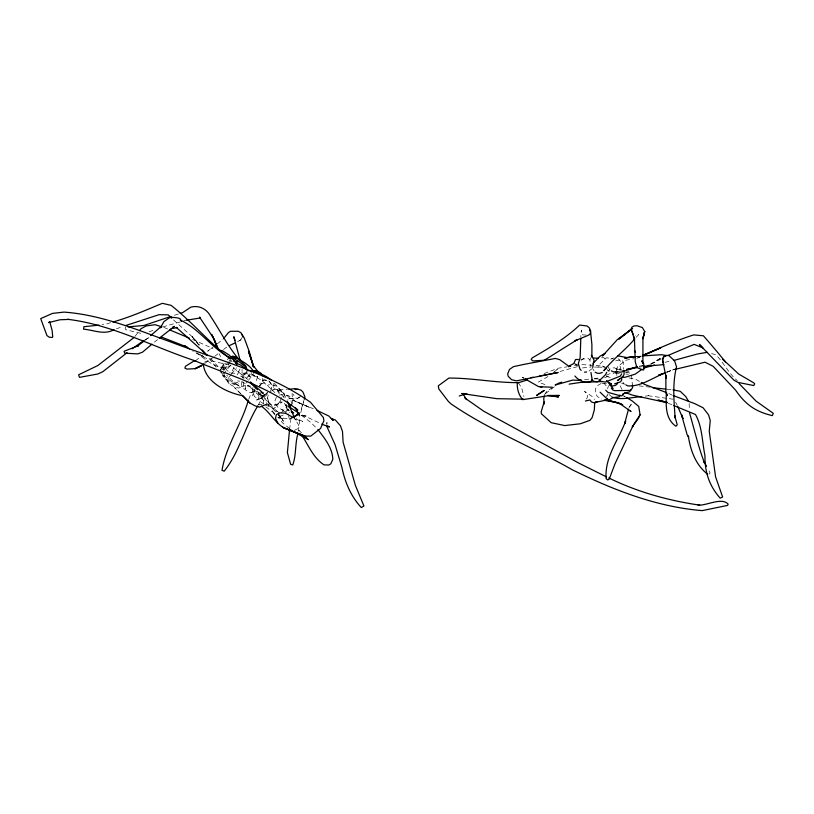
<?xml version="1.0" encoding="UTF-8"?>
<svg xmlns="http://www.w3.org/2000/svg" width="814" height="814" viewBox="0 0 814 814"><rect width="100%" height="100%" fill="white"/><g stroke="black" fill="none" stroke-linecap="round" stroke-linejoin="round"><path stroke-width="0.61" stroke-dasharray="4.07 3.05" d="M263.655 403.256L263.705 400.213M292.531 404.08L292.114 393.294M222.385 373.311L222.344 375.254L224.806 378.337L232.906 383.943L235.958 384.727L238.522 383.781M326.882 424.338L326.943 422.385L326.801 424.074M243.559 382L243.325 384.941L245.675 389.133L245.431 384.066L247.7 381.217M221.784 369.353L221.968 367.44L224.99 363.634M258.954 395.93L258.699 398.707L260.317 401.648L263.909 404.039M249.888 373.829L249.613 376.699L257.835 376.536L241.432 372.385L249.613 376.699L246.245 371.744M241.941 381.929C240.12 387.311 245.492 389.947 249.176 392.317L251.506 392.501L253.978 391.503M291.473 404.69C292.358 396.55 281.43 391.402 274.969 389.011L272.008 389.753L262.291 381.044L249.237 372.293M289.57 429.538L290.863 419.739M298.351 431.176L300.122 417.694M300.763 412.8L304.222 399.42M246.835 373.321L247.13 371.428M228.195 378.256L227.767 380.952L229.375 384.116L235.053 387.118L238.583 388.075L241.3 387.159L233.119 382.845L234.188 384.167L235.745 379.955M252.991 387.525L252.523 390.364L254.355 396.347L255.199 397.1L262.78 399.033L265.303 397.965M273.616 387.495L274.094 384.788L272.782 382.753M223.351 370.116L223.657 368.386M262.291 381.044L262.82 378.256M616.595 370.523L617.592 366.697L625.793 360.236L633.719 358.771M281.257 397.364L280.515 401.088L278.134 403.897C274.979 405.657 271.042 405.616 268.864 402.33L267.562 397.995L268.315 394.271L270.696 391.473M257.611 376.75L256.034 381.42M628.805 408.16L630.921 404.171M301.251 409.116L303.927 400.396M125.682 327.035L125.112 328.856L126.292 329.843L140.68 333.292L142.938 333.14M248.646 399.379L251.546 392.552L253.683 391.412L256.898 391.28M255.321 388.146L252.666 395.411L253.846 392.48L257.967 391.239M276.404 397.11L275.03 400.488L275.722 404.405L278.296 407.814L282.997 410.154L281.115 409.3L284.88 411.945L289.855 412.739M234.005 367.216L232.112 371.255L229.568 372.751M270.543 390.934L271.723 388.156L271.489 384.32L269.169 381.166L263.97 379.507L259.829 383.486M607.661 370.512L609.014 371.194L609.879 369.21L611.324 368.243L614.539 367.755L617.704 370.105L616.178 369.291L621.998 369.444M607.376 388.654L608.496 386.365M259.34 387.342L261.386 383.211L259.513 385.592L261.762 383.425L264.916 382.865L261.762 383.425L259.819 384.991M582.559 367.918L591.056 367.012L589.885 359.971L590.964 357.784M586.487 398.931L587.576 396.835L587.382 394.617L584.564 391.341L591.788 396.214L594.596 399.481M283.832 396.906L284.412 394.129L276.628 386.111L270.004 384.462L267.267 385.47M608.089 393.711L606.644 396.479L608.638 393.152M240.079 368.935L238.899 371.103L234.758 373.25L230.861 373.016L227.035 370.441L222.548 362.993M594.535 367.053L598.015 367.083L599.501 364.407L606.491 357.763L612.922 358.791M258.496 404.741L262.464 397.1L261.67 394.749M544.525 394.841L546.743 391.259L554.242 386.528M267.419 392.643L263.919 395.746L267.419 392.643L265.883 394.994L258.944 399.521L256.563 400L260.063 398.504L261.243 395.573L260.521 393.783M237.078 374.908L238.716 372.507L238.878 368.335M242.084 337.657L240.272 340.201L236.538 341.249M280.189 401.149L278.134 403.897L274.349 405.036L278.561 404.996L282.061 402.035L279.273 402.849L282.061 402.035M135.022 336.345L138.014 332.529M224.288 363.532L220.513 368.294L220.421 371.245L223.016 374.847L232.489 382.275L235.388 383.089L237.932 382.204M227.31 359.727L228.815 357.824M220.889 369.159L225.417 363.451M222.13 369.79L228.174 362.179M228.927 361.233L230.443 359.33M223.809 369.454L227.584 364.692M228.337 363.746L231.359 359.941M223.921 370.441L229.965 362.83M230.27 365.547L224.226 373.158L223.718 375.865L223.626 374.816L224.715 377.32L220.716 372.049M231.217 374.45L227.788 378.632L227.391 381.298L229.375 384.116L224.481 377.228L224.288 374.989M231.563 373.88L236.508 367.796M246.581 378.195L251.872 371.54M248.453 380.26L253.744 373.606M281.451 412.942L286.742 406.278M285.429 412.301L287.688 409.452M629.609 406.705L631.674 404.202M230.738 365.008L229.416 366.504C215.568 371.54 204.06 356.461 192.582 350.987M708.913 474.267L710.113 472.914L708.322 469.586M636.222 337.261L638.664 334.605L635.052 335.449M246.357 371.967L243.935 374.389L243.264 377.564L244.119 374.074L247.069 371.53M554.741 371.601L557.356 369.261L552.625 373.311M610.765 359.167L614.041 357.824M271.754 391.076L274.318 388.899L279.863 390.344L277.075 391.168L280.789 389.774L287.342 389.326M157.54 339.682L153.846 342.552M195.533 360.775L203.012 354.873M581.094 360.358L583.862 358.313L582.916 358.923M589.061 371.021L591.798 368.864M210.093 349.338L207.682 351.19L213.034 347.069M217.277 343.793L223.026 339.346M214.693 356.369L219.292 352.808M223.514 349.552L227.92 346.154M545.492 393.589L554.426 386.762M145.218 340.211L149.237 337.189M204.507 363.573L214.499 356.512M144.851 339.876L150.01 336.965M300.519 396.52L297.141 398.667L287.881 398.545L291.911 398.422L287.525 400.03M650.996 364.123L663.359 356.552M650.264 364.245L661.172 357.834M299.43 397.151L297.242 398.422L295.441 397.853L293.162 394.19M601.139 383.496L597.405 385.683L595.41 389.011L595.258 392.847L597.273 396.51L601.75 399.074M641.34 356.308L636.751 358.313L640.353 356.247M548.015 376.567L538.278 382.122L547.649 385.531M651.373 364.092L661.233 358.954M237.546 341.636L241.493 339.611M294.058 430.514L297.731 428.632L298.524 424.888L294.821 418.711M267.206 394.444L265.201 396.296L261.691 395.533L264.855 394.973L261.365 394.963L258.313 393.691L261.752 395.808L264.855 394.973M667.022 372.212L674.959 369.088L666.808 372.191M606.349 375.274L610.744 373.311L614.194 373.402M625.447 372.741L630.657 370.36M636.751 358.313L641.371 356.247M275.529 407.366L273.066 408.425L264.865 404.619M204.467 362.128L208.872 360.297L228.927 364.926M666.768 371.988L673.28 369.749M604.67 377.665L610.144 375.529M245.197 385.5L242.572 386.508L239.998 386.335L234.717 382.875L226.74 375.305M544.108 373.575L558.272 368.193L566.982 366.849M283.16 415.16L280.525 416.117L278.592 415.405M149.115 331.797L153.622 330.169M162.647 326.923L180.189 321.968M116.382 328.825L122.181 326.78M174.461 315.272L180.281 313.4M279.487 395.177L281.41 394.576L288.309 395.441L295.319 401.302L310.226 407.702L292.908 400.274L314.804 409.371M110.582 322.72L104.701 324.521L102.157 324.542M577.452 366.656L560.103 371.418M639.651 366.198L643.101 365.201L639.458 366.219M615.75 360.826L621.296 359.676L623.086 361.67L623.728 369.18M665.038 362.322L669.739 361.131M183.872 320.624L186.009 320.095M594.485 378.52L598.056 378.093M601.536 357.885L603.632 357.488L605.677 359.798M639.417 367.155L641.839 366.687M574.45 365.7L579.426 364.937M645.187 396.174L648.758 395.675L646.713 395.523L672.883 399.186M584.574 379.619L590.526 378.978M636.701 356.603L641.483 356.094M636.721 356.695L641.503 356.237M580.82 359.279L588.481 358.526L589.885 359.971M636.579 356.451L641.452 356.156M262.037 404.446L258.628 404.578L260.439 405.443M594.24 378.876L598.046 378.927M615.343 373.433L619.953 373.565M586.111 335.012L582.834 334.91L581.41 333.689L581.399 330.087L580.748 337.291M598.015 367.083L604.975 367.318M581.918 364.56L602.716 366.015L604.568 367.033M602.248 383.577L606.115 383.465L608.77 385.643M625.946 374.002L628.408 374.257M667.032 389.234L673.015 389.875M250.529 386.121L247.415 385.785L251.994 388.777L269.841 406.379L268.406 401.587L258.974 392.348M639.112 385.897L650.01 387.159M289.581 428.602L282.489 422.71L278.032 417.246L289.377 419.149L288.553 415.781M237.647 380.85L239.672 381.196M301.546 415.242L307.377 416.31L301.597 414.886M628.978 377.91L635.887 379.355L640.231 381.878M621.631 383.363L625.091 384.239M606.308 376.424L611.731 377.818M711.558 353.551L715.872 354.792C723.809 362.668 728.449 373.311 737.291 380.606M573.799 363.482L577.401 364.56M301.689 415.516L307.529 417.307L322.09 424.267M295.645 419.139L302.777 421.438L296.001 418.193M626.353 371.937L629.721 373.077M278.032 417.246L283.862 419.312L278.195 416.493M524.013 377.981L522.201 377.32L524.257 378.469M192.674 339.509L212.973 348.545M668.152 403.184L672.679 405.087M163.818 327.33L168.467 329.375M287.301 405.799L285.348 404.924L283.547 401.658M668.864 393.508L672.018 395.105M574.898 364.041L577.106 365.16M612.159 397.201L609.065 394.515M241.697 381.542C255.504 389.428 267.267 400.62 277.716 412.362M196.825 352.93L206.43 358.445L197.008 352.95M621.062 369.719L622.812 370.726M625.661 397.018L623.524 395.736L625.203 397.12M618.284 358.73L620.614 361.324M240.629 376.058L244.648 378.5M604.324 367.053L602.716 366.015L604.364 367.511M247.782 379.405L230.138 365.262M287.413 406.4L285.348 404.924L289.041 410.897L288.502 408.638M279.731 413.186L267.918 404.527L275.936 411.864M274.705 413.614L265.873 406.878M301.455 415.232L311.04 422.7L317.022 428.673M607.142 369.536L609.014 371.194M293.864 418.152L296.245 420.278M173.535 319.912L193.834 338.186L199.369 344.953M216.066 367.094L207.794 356.817M210.663 358.414L220.655 369.566M301.495 432.855L298.931 430.291L300.163 432.387M240.517 393.549L234.554 387.525L242.643 395.746M272.008 389.753L276.231 394.057M274.359 383.231L284.473 394.536L286.935 400.295M518.315 382.621L521.703 388.013L523.901 396.53M284.249 397.873L276.322 388.604L280.535 396.214M199.227 345.065L191.209 335.51L198.809 345.085M274.745 413.888L272.059 410.663L274.786 414.814M604.008 383.221L606.135 385.805M230.769 360.053L232.112 361.904M278.286 413.817L283.425 421.194L278.907 414.702M286.345 404.385L286.345 406.786L289.041 410.897M269.169 381.166L271.255 384.432L271.052 382.458M592.592 368.427L594.037 370.838M622.914 382.132L623.911 383.832M243.233 378.337L242.165 376.516L242.023 369.393M675.64 402.279L677.177 405.199M620.126 385.765L622.14 389.743M219.098 353.744L220.563 356.674M608.251 366.88L609.584 369.79M278.134 413.481L279.802 417.958L278.724 414.774M223.362 372.13L223.982 373.901M267.562 397.995L268.864 402.33M286.345 406.786L288.278 414.652M616.717 370.014L616.239 367.989L616.88 375.498M631.542 375.101L632.397 385.114M620.899 369.81L620.685 367.307L619.658 365.69L620.095 370.696M689.153 403.53L689.417 410.531M263.014 380.779L266.9 380.219L263.014 380.779M259.88 394.77L258.119 393.345L258.069 392.144L259.88 394.77"/><path stroke-width="1.22" d="M594.668 402.706L594.352 409.829L592.134 417.613L589.936 420.35L580.28 423.789L564.743 425.569L551.2 422.7L541.351 413.726L541.229 411.681L544.128 401.974L544.24 404.019L543.732 398.921L544.332 395.858M289.458 430.748L287.383 452.574L290.618 464.285L292.765 464.957C296.408 455.006 294.892 443.884 297.934 433.679M605.952 368.884L606.216 367.124M592.734 367.531L593.396 363.075L600.03 356.206L604.995 353.439L602.462 355.972L617.226 339.743L632.559 328.469M593.111 364.062L594.088 360.276L591.615 355.474M628.5 409.249L624.592 423.768L625.701 421.082C618.498 439.835 604.415 457.56 606.155 478.652L607.773 479.975L609.208 479.141L615.018 463.766L632.966 425.773L632.397 426.658L638.42 418.396L640.069 414.784L638.736 406.41L632.081 400.854L626.729 397.659M304.273 399.267L304.965 396.998L302.961 392.053L301.068 390.16L298.168 389.245L295.014 389.54M248.29 400.488C241.422 424.45 226.129 445.512 222.019 470.278L224.176 471.184C239.672 451.851 244.953 426.658 257.855 405.82M620.014 395.004L619.149 396.866L613.43 397.578L608.384 400.173L600.101 392.195M622.964 393.996L622.069 395.818L620.258 395.767L607.804 392.317L605.748 390.181M606.756 372.313L605.545 374.725L598.534 381.39L597.13 381.786L593.518 381.339L592.124 379.528L590.964 372.486M630.789 389.753L629.792 391.727L623.962 393.386M617.795 382.529L616.737 384.544L615.008 385.551L611.782 386.05L610.083 385.063M621.692 373.84L620.309 376.109L605.504 382.041L600.966 381.44L599.094 379.599M592.124 379.528L590.923 381.451C585.124 383.821 578.54 380.413 574.877 375.997M632.397 426.658L640.069 414.784M605.27 368.783L603.876 370.757C612.932 359.066 625.091 350.335 634.605 339.031M139.509 330.626L141.015 328.714L146.215 325.936L155.057 324.715L161.752 326.801M289.204 407.549L291.473 404.69M223.545 338.624L228.49 332.529L230.494 331.298L238.268 331.247L240.812 332.611L242.572 335.185L242.735 336.894M607.213 398.321L605.474 400.254L594.708 402.523L597.161 401.678L594.596 403.001L591.513 401.984L589.936 399.939L585.398 401.037M150.651 335.622L161.477 326.241L160.399 327.818L163.95 321.591L168.936 318.121L171.103 317.145L177.523 317.898L179.914 318.539L181.481 321.398M298.209 413.431L294.851 416.585L297.771 414.448L289.764 419.108M151.974 344.149L142.572 352.136L137.79 353.907L124.695 353.164L124.094 351.261L138.604 345.624L137.19 346.265L144.21 340.974M159.351 338.166L174.44 326.383L172.476 327.289M619.128 338.878L631.461 328.866M127.086 352.706L102.747 371.744L97.873 373.982L79.589 377.35L79.182 376.577L78.643 374.786L97.822 365.537L134.279 337.301M132.082 348.809L143.875 340.517M619.139 338.909L631.603 329.222M214.397 346.011L216.31 344.536M620.268 378.418L617.45 380.586L622.751 376.709L624.165 374.186L623.839 370.431M49.603 321.856L48.606 322.609L60.012 319.77L68.885 319.414M641.819 369.434L635.215 374.145L624.938 377.33L622.649 377.208M203.51 364.275L195.187 368.661L186.762 369.078L184.89 368.081L185.49 366.28L193.64 361.202L195.533 360.775M622.456 394.536L625.02 392.887M648.931 365.384L643.345 368.254M614.601 383.832L620.563 381.868L621.754 379.823L621.54 377.32M557.264 383.882L555.148 385.063L572.781 380.067L581.369 380.494M266.575 404.273L259.442 407.142L254.945 405.81L249.898 403.011L242.643 395.746C226.658 392.552 205.22 382.224 203.276 364.112M644.81 367.521L649.185 365.232M527.574 379.863L517.287 383.109C516.941 388.929 518.813 395.268 522.7 399.654L547.619 395.828L559.371 395.472L547.832 395.462L558.475 396.998L554.934 396.072M523.728 399.165L496.886 398.687L461.762 393.538L466.86 393.64L459.249 395.96M229.477 345.563L234.585 343.162M665.923 372.731C653.408 377.014 641.513 386.853 627.736 385.887L625.824 384.859M642.521 355.738C659.259 348.138 676.414 340.344 693.752 334.9L703.428 335.795C710.897 344.383 718.335 353.062 725.447 361.925L722.852 359.361L738.725 374.033L753.764 382.865L754.72 383.811L753.784 385.551L737.972 382.397L734.055 380.26L699.409 344.434L702.93 347.924L694.169 344.373L667.806 355.535M642.49 355.81L660.836 347.792L642.633 355.311M658.638 375.193L662.128 373.819M644.668 367.857L654.456 364.998M658.658 375.295L664.478 373.077M602.309 372.425L599.887 373.341L597.273 373.25L595.146 372.181M114.062 329.639C104.314 335.358 93.742 329.996 83.547 329.161L83.903 326.699L99.135 325.132M125.661 325.559L159.045 314.682L168.254 314.865L171.744 318.233M230.281 356.97L233.018 356.064L237.413 358.262L245.563 365.527L246.703 368.844M558.333 383.292L561.691 382.183M170.971 316.402L143.925 325.478L127.991 326.882M180.281 313.4L182.611 312.647L190.822 307.143C199.064 304.945 206.827 309.025 210.612 316.351C220.177 330.718 227.839 346.499 239.102 359.564M229.202 358.689L232.031 357.804L237.83 360.795L245.93 367.175L247.273 370.482M112.943 321.998C129.955 317.216 146.184 310.012 162.352 303.317L171.082 305.342C191.636 321.622 208.964 342.134 229.426 358.201M637.352 366.87L626.424 369.546L636.996 367.623L643.355 370.075L644.301 368.315L643.579 363.553L641.931 361.009L642.918 363.553L642.938 339.306L644.678 331.522L642.378 327.574L637.169 325.773L634.045 325.946L631.888 327.167L631.298 329.11L634.513 339.937L634.391 336.996L635.235 361.742L636.935 367.511M228.815 357.824L231.736 357L236.131 358.323L234.371 358.068M637.026 366.89L621.113 372.151L615.272 371.866L617.673 371.53M673.483 360.531L697.466 353.988L707.244 352.309M663.929 364.611L643.05 366.453M675.152 369.332L705.087 362.21L713.176 366.32L735.591 390.13C745.543 404.66 755.667 411.752 772.354 415.628L773.28 413.309L756.104 401.149L739.02 383.496M234.503 356.736C241.29 360.856 250.315 364.896 253.887 372.263M186.304 320.258L200.519 317.928L199.522 317.094L213.472 338.034M530.799 377.706L533.282 377.228M539.499 376.048L558.139 372.507L516.422 380.871L511.497 379.65L508.15 376.2L507.692 373.86L509.483 369.424L513.461 366.666L523.046 364.57L555.362 358.435L559.666 359.615L568.772 366.239L573.799 363.482L575.6 359.534L578.347 359.462M698.025 505.097C706.318 505.972 721.489 496.916 728.143 504.09L727.614 505.392L702.228 510.622C656.41 506.908 613.217 489.886 572.313 469.79C532.376 446.927 489.061 430.057 451.068 403.917L448.422 401.495L438.827 388.96L438.308 385.826L448.901 378.072C472.161 377.94 495.034 382.814 518.315 382.621M170.991 328.683L177.157 327.676M568.223 366.656L570.716 366.28M569.139 384.147L580.199 382.458L602.157 381.552M641.605 396.672C632.091 397.181 621.326 400.335 612.159 397.201M288.929 389.336L294.76 388.644L297.995 389.377M584.503 372.181L586.629 371.978M616.656 371.795L614.041 372.029L611.294 370.879M643.874 355.84L661.65 354.701L666.595 355.586L663.715 356.908L662.555 359.808L666.31 378.347M635.358 356.532L624.755 357.865L635.52 356.817L624.755 357.865L626.872 357.57L617.897 355.83M233.496 357.946L234.676 357.885M578.785 379.863L581.084 379.802M540.231 386.803L552.33 387.23M606.827 400.356L618.701 402.91L603.968 400.244L609.544 400.447L622.73 404.751L619.708 403.378M593.701 358.038L598.3 358.241M235.032 361.62L237.922 361.823L233.659 361.009M248.412 370.604C256.797 371.469 265.456 375.203 271.866 380.484M261.294 406.196C271.998 413.441 277.716 429.151 291.839 430.311M652.686 387.708L665.842 389.102M541.931 386.996L538.542 386.599L525.274 379.039M252.961 370.553L255.657 370.858L258.628 372.68M254.64 370.696L257.417 371.103L260.999 373.219L262.291 375.793M67.735 319.322C112.403 324.644 152.483 346.754 194.729 360.683C229.741 375.58 267.541 386.111 297.822 410.073L295.279 407.712L299.583 415.954L299.043 412.647M699.735 505.148C668.274 500.579 637.331 491.971 608.75 477.93M673.015 389.875L680.28 391.32L685.836 396.652L688.563 401.414M219.027 350.01L222.66 350.885L229.599 355.352L231.39 358.018M658.801 400.193L667.409 402.492L657.854 400.03M626.129 392.867L632.386 395.116L666.992 402.686M189.265 338.075L169.627 329.884M288.512 430.016L304.863 436.09L310.745 436.121L320.563 428.439L323.901 420.787L323.362 417.48L310.551 402.33C268.294 372.527 217.348 359.819 169.627 341.575C135.307 329.07 100.855 314.753 64.041 312.108L52.544 313.38L40.7 318.61L46.968 335.612L49.278 337.2L52.106 337.484L52.768 336.976L52.076 330.23L49.715 321.733M673.158 395.533L694.657 403.612L703.072 407.763L708.536 414.825L710.266 420.472L709.248 431.247L715.598 476.912L722.639 496.998L720.176 498.148C709.309 485.877 704.741 472.222 704.965 455.657C702.095 441.89 702.431 427.106 695.492 414.499L673.809 405.565M189.55 348.921L186.528 346.856L161.345 336.996M666.574 392.592L644.576 384.412L641.31 382.509M261.07 392.358L263.349 393.294L250.325 381.868M235.795 362.983L240.557 364.998L248.178 370.594M291.341 411.884L293.64 412.871L291.341 411.558M288.278 406.237L298.575 412.983M263.838 376.119L266.9 377.503M606.461 476.872L579.069 463.237L483.75 411.223L464.743 397.914M180.179 319.994C200.325 329.222 212.719 350.061 232.804 359.218L236.945 364.519M316.961 410.398L328.805 416.015L333.231 420.421L331.206 418.538L335.266 419.912L340.476 425.814L342.501 431.542L343.101 442.206L355.331 485.236L363.929 506.003L361.274 507.539C350.895 496.214 344.983 482.387 341.911 467.409L335.053 444.586L326.74 426.221M322.09 424.267L329.405 427.035L327.696 425.895M186.528 346.856L184.015 345.574L187.22 347.415M294.129 431.878L308.333 439.682L305.769 437.128M609.767 383.109L611.589 384.147L607.763 382.061L606.623 380.576M629.68 410.398L631.033 411.518L618.029 402.391M609.767 384.666L611.1 385.795M613.146 388.482L608.74 383.018M581.115 370.36L579.924 369.037L578.337 363.573L580.148 357.631L580.799 338.482M293.071 417.44L285.541 413.288L279.985 412.79L276.312 414.662L275.519 418.416L277.798 423.026M257.478 389.641L250.112 382.702M207.112 355.016L176.19 327.289M317.877 429.527C324.481 438.125 332.519 447.954 332.814 459.34L330.82 463.777L328.805 465.038L324.013 464.865C313.471 458.007 308.618 445.716 302.025 435.521M242.226 395.268L249.898 403.011M206.502 355.382L202.36 350.01M707.468 474.155C695.522 464.58 690.669 450.803 688.257 436.009L688.725 437.199L687.118 434.656L681.481 414.58L682.987 418.579L677.655 406.318M257.346 370.746L252.472 364.641L253.592 366.839L249.338 351.78L244.139 337.718L241.493 334.289M611.222 388.044L612.688 389.896L614.702 390.659L630.687 390.405L632.61 387.617L632.397 385.114M643.579 363.553L641.931 361.009M463.604 394.698L466.402 399.633M635.52 352.421L634.472 350.539L634.584 351.18M213.39 337.657L211.63 334.432L218.152 349.114M706.532 466.269L704.13 461.833L704.537 463.115C698.381 446.947 694.393 429.68 689.509 412.871M589.489 329.904L590.618 332.122L591.9 344.495L591.88 357.102L591.371 355.382M631.745 331.125L633.353 334.595M287.434 401.444L294.332 417.562M217.796 347.893L213.97 338.736L217.135 347.975M234.961 340.394L233.832 336.752L240.028 359.93M289.306 404.466L290.506 408.608M663.42 363.522L662.555 359.808L663.725 356.532L665.944 355.403L668.925 355.586L674.613 360.907L676.536 366.86C672.323 383.404 673.941 401.353 675.162 417.989L674.704 415.761L677.248 424.867L675.895 426.241C664.804 418.538 666.076 404.619 666.34 392.602L667.175 395.594L665.893 392.144L665.842 375.173L666.188 377.34M590.608 330.84L590.384 333.465L588.746 335.103L574.613 340.944L577.34 339.591L545.797 359.34L543.416 360.297L532.875 360.938L531.186 359.493L532.163 357.936C548.809 348.28 565.669 338.329 579.67 325.061L587.067 325.976L589.356 327.93L590.608 330.84M644.678 331.522L642.816 338.665L644.678 331.522M542.663 391.422L536.487 395.502L544.23 390.445L542.663 391.422M201.506 365.69L195.187 368.661L201.506 365.69M304.863 436.09L282.56 427.269L304.863 436.09M252.32 362.566L248.484 351.343L253.592 366.839L252.32 362.566"/></g></svg>
